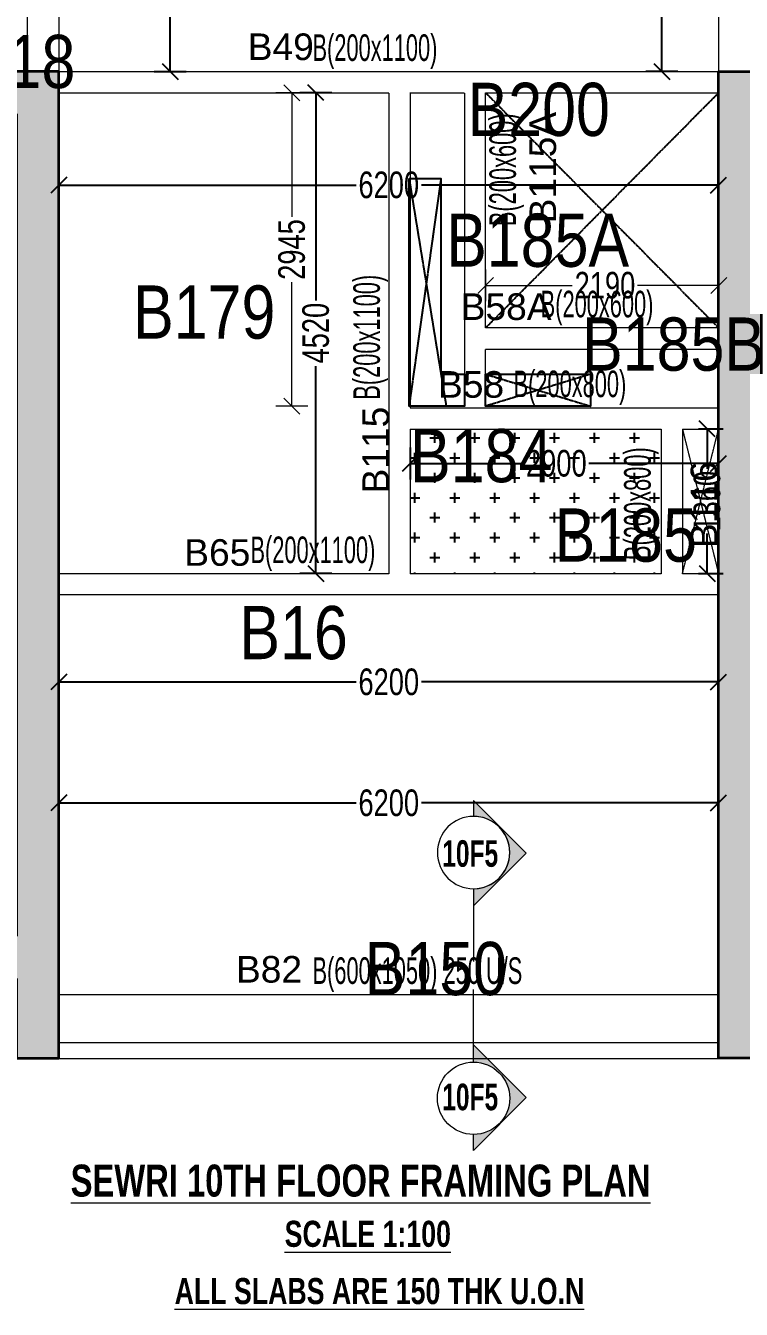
# Model space of a CAD drawing. Header units: millimetres. Extents: x 35 to 69480, y 49 to 28875.
# Drawn here: x 27749 to 34476, y 238 to 12303 of the extents above; entities that cross this region are included whole.
import ezdxf
from ezdxf.enums import TextEntityAlignment as Align

# ---------------------------------------------------------------- set-up
doc = ezdxf.new("R2010")
doc.units = ezdxf.units.MM
doc.linetypes.add('HIDDEN', pattern=[0.375, 0.25, -0.125])
for name, color, linetype, lineweight in [('A-HIDD-ABVE', 8, 'HIDDEN', 20), ('G-ANNO-SYMB', 1, 'Continuous', 9), ('G-ANNO-TEXT', 231, 'Continuous', 9), ('S-BEAM', 7, 'Continuous', 18), ('S-BEAM-IDEN', 2, 'Continuous', 9), ('S-COL HATCH', 9, 'Continuous', 0), ('S-COLS', 5, 'Continuous', 35)]:
    doc.layers.add(name, color=color, linetype=linetype, lineweight=lineweight)
for name, color, linetype in [('Abhinav working', 6, 'Continuous'), ('Beam Nos', 7, 'Continuous'), ('CUTOUT', 4, 'Continuous'), ('SUNK SLAB', 8, 'Continuous')]:
    doc.layers.add(name, color=color, linetype=linetype)
doc.styles.add('Dim.s & Anno.(Misc.)', font='ARIALN.TTF')
doc.styles.add('SC-BBS1', font='SansSerif')
doc.styles.add('SOBHA', font='swisscl.ttf')
doc.styles.add('Swis721 LtCn BT', font='swisscl.ttf', dxfattribs={"width": 0.9, "height": 233.355162})
doc.styles.add('Swis721 LtCn BT_2', font='swisscl.ttf', dxfattribs={"height": 244.992296})
doc.styles.add('Swis721 LtCn BT_B', font='', dxfattribs={"width": 0.9, "height": 246.918336})
doc.styles.get('Swis721 LtCn BT_B').set_extended_font_data('Swis721 LtCn BT', bold=True)
doc.dimstyles.new('S-100', dxfattribs={"dimscale": 100, "dimtxt": 2.5, "dimasz": 1.5, "dimexe": 1.5, "dimexo": 1.5, "dimgap": 0.1, "dimtad": 0, "dimdec": 0, "dimrnd": 0.0005, "dimzin": 0, "dimdsep": 46, "dimtxsty": 'SOBHA', "dimblk": 'OBLIQUE', "dimcen": 0.09, "dimclrd": 8, "dimclre": 8, "dimclrt": 6, "dimadec": 0, "dimazin": 0, "dimtfac": 1, "dimtdec": 0, "dimtofl": 0, "dimtmove": 0, "dimatfit": 3, "dimfxl": 1.5, "dimfxlon": 1, "dimtolj": 1, "dimtzin": 0, "dimlwd": -1, "dimlwe": -1, "dimarcsym": 0})

# ---------------------------------------------------------------- blocks, each defined once
blk = doc.blocks.new('A$Cbe320e20')
at = {"layer": 'S-COL HATCH', "transparency": 33554687}
h = blk.add_hatch(color=256, dxfattribs=at)
h.dxf.hatch_style = 1
h.paths.add_polyline_path([(12854, -2025), (12554, -2025), (12554, -5325), (12554, -5725), (15254, -5725), (15254, -6475), (15654, -6475), (15654, -5325), (15654, -5325), (15654, 2800), (15154, 2800), (15154, 2400), (15254, 2400), (15254, -5325), (15254, -5325), (12854, -5325), (12854, -5325)])
h = blk.add_hatch(color=256, dxfattribs=at)
h.dxf.hatch_style = 1
h.paths.add_polyline_path([(24654, -2025), (24954, -2025), (24954, -5325), (24954, -5725), (22254, -5725), (22254, -6475), (21854, -6475), (21854, -5325), (21854, -5325), (21854, 2800), (22354, 2800), (22354, 2400), (22254, 2400), (22254, -5325), (22254, -5325), (24654, -5325), (24654, -5325)])
at = {"layer": 'S-COLS'}
for points in [[(15654, -5325), (15654, 2800), (15154, 2800), (15154, 2400), (15254, 2400), (15254, -5325), (12854, -5325)], [(21854, -5325), (21854, 2800), (22354, 2800), (22354, 2400), (22254, 2400), (22254, -5325), (24654, -5325)], [(15254, -5725), (15254, -6475), (15654, -6475), (15654, -5325)], [(22254, -5725), (22254, -6475), (21854, -6475), (21854, -5325)]]:
    blk.add_lwpolyline(points, dxfattribs=at)
blk = doc.blocks.new('A$C71ba3947')
at = {"layer": 'CUTOUT', "color": 8, "linetype": 'HIDDEN'}
for p, q in [((20650, -45), (19665, -345)), ((19665, -45), (20650, -345))]:
    blk.add_line(p, q, dxfattribs=at)
at = {"layer": 'CUTOUT', "elevation": 0}
blk.add_lwpolyline([(18945, 1795), (19245, 1795), (19245, -45), (19465, -45), (19465, -345), (18945, -345), (18945, 1795)], dxfattribs=at)
at = {"layer": 'CUTOUT', "color": 8, "linetype": 'HIDDEN', "elevation": 0}
for points in [[(18945, 1795), (19294, -345)], [(19245, 1795), (18945, -345)]]:
    blk.add_lwpolyline(points, dxfattribs=at)
at = {"layer": 'CUTOUT', "elevation": 0}
blk.add_lwpolyline([(19665, -45), (20650, -45), (20650, -345), (19665, -345)], close=True, dxfattribs=at)
blk = doc.blocks.new('Section - TL1-6743896-11TH FLOOR LVL')
at = {"layer": 'G-ANNO-SYMB'}
h = blk.add_hatch(color=8, dxfattribs=at)
edge = h.paths.add_edge_path()
edge.add_line((-9.4, 0), (-10.9, 0))
edge.add_line((-10.9, 0), (-5.94, 4.95))
edge.add_line((-5.94, 4.95), (-0.99, 0))
edge.add_line((-0.99, 0), (-2.6, 0))
edge.add_arc((-6, 0), 3.4, 0, 180)
at = {"layer": 'G-ANNO-SYMB', "color": 5}
for p, q in [((-5.94, 4.95), (-10.9, 0)), ((-0.99, 0), (-5.94, 4.95)), ((-10.9, 0), (-9.4, 0)), ((-2.6, 0), (4.24, 0)), ((-2.6, 0), (-0.99, 0))]:
    blk.add_line(p, q, dxfattribs=at)
at = {"layer": 'G-ANNO-SYMB'}
blk.add_arc((-6, 0), 3.4, 360, 180, dxfattribs=at)
at = {"layer": 'G-ANNO-SYMB', "color": 5}
for start, end in [(0, 180), (180, 0)]:
    blk.add_arc((-6, 0), 3.4, start, end, dxfattribs=at)
blk = doc.blocks.new('_OBLIQUE')
at = {"color": 0, "linetype": 'ByBlock'}
blk.add_line((-0.5, -0.5), (0.5, 0.5), dxfattribs=at)
blk = doc.blocks.new('*D323')
at = {"layer": 'Abhinav working', "color": 8, "transparency": 16777216}
for p, q in [((28062, 4847), (28062, 5147)), ((34262, 4847), (34262, 5147)), ((28062, 4997), (30855, 4997)), ((34262, 4997), (31469, 4997))]:
    blk.add_line(p, q, dxfattribs=at)
at = {"layer": 'Defpoints', "color": 0, "transparency": 16777216}
for p in [(34262, 4997), (28062, 3798), (34262, 3798)]:
    blk.add_point(p, dxfattribs=at)
at = {"layer": 'Abhinav working', "color": 8, "transparency": 16777216, "xscale": 150, "yscale": 150, "zscale": 150, "rotation": 180}
blk.add_blockref('_OBLIQUE', (28062, 4997), dxfattribs=at)
at = {"layer": 'Abhinav working', "color": 8, "transparency": 16777216, "xscale": 150, "yscale": 150, "zscale": 150}
blk.add_blockref('_OBLIQUE', (34262, 4997), dxfattribs=at)
at = {"layer": 'Abhinav working', "color": 6, "transparency": 16777216, "insert": (31162, 4997), "char_height": 250, "attachment_point": 5, "style": 'SOBHA'}
blk.add_mtext('\\A1;6200', dxfattribs=at)
blk = doc.blocks.new('*D329')
at = {"layer": 'Abhinav working', "color": 8, "transparency": 16777216}
for p, q in [((28958, 13873), (29258, 13873)), ((29108, 13873), (29108, 13179)), ((29108, 11873), (29108, 12566)), ((28958, 11873), (29258, 11873))]:
    blk.add_line(p, q, dxfattribs=at)
at = {"layer": 'Defpoints', "color": 0, "transparency": 16777216}
for p in [(28062, 13873), (29108, 13873), (28062, 11873)]:
    blk.add_point(p, dxfattribs=at)
at = {"layer": 'Abhinav working', "color": 8, "transparency": 16777216, "xscale": 150, "yscale": 150, "zscale": 150}
for p, rotation in [((29108, 13873), 90), ((29108, 11873), 270)]:
    blk.add_blockref('_OBLIQUE', p, dxfattribs=dict(at, rotation=rotation))
at = {"layer": 'Abhinav working', "color": 6, "transparency": 16777216, "insert": (29108, 12873), "char_height": 250, "attachment_point": 5, "rotation": 90, "style": 'SOBHA'}
blk.add_mtext('\\A1;2000', dxfattribs=at)
blk = doc.blocks.new('*D330')
at = {"layer": 'Abhinav working', "color": 8, "transparency": 16777216}
for p, q in [((28062, 10955), (28062, 10655)), ((34262, 10955), (34262, 10655)), ((28062, 10805), (30855, 10805)), ((34262, 10805), (31469, 10805))]:
    blk.add_line(p, q, dxfattribs=at)
at = {"layer": 'Defpoints', "color": 0, "transparency": 16777216}
for p in [(28062, 11423), (34262, 11423), (34262, 10805)]:
    blk.add_point(p, dxfattribs=at)
at = {"layer": 'Abhinav working', "color": 8, "transparency": 16777216, "xscale": 150, "yscale": 150, "zscale": 150, "rotation": 180}
blk.add_blockref('_OBLIQUE', (28062, 10805), dxfattribs=at)
at = {"layer": 'Abhinav working', "color": 8, "transparency": 16777216, "xscale": 150, "yscale": 150, "zscale": 150}
blk.add_blockref('_OBLIQUE', (34262, 10805), dxfattribs=at)
at = {"layer": 'Abhinav working', "color": 6, "transparency": 16777216, "insert": (31162, 10805), "char_height": 250, "attachment_point": 5, "style": 'SOBHA'}
blk.add_mtext('\\A1;6200', dxfattribs=at)
blk = doc.blocks.new('*D331')
at = {"layer": 'Abhinav working', "color": 8, "transparency": 16777216}
for p, q in [((33879, 13873), (33579, 13873)), ((33729, 13873), (33729, 13179)), ((33729, 11873), (33729, 12566)), ((33879, 11873), (33579, 11873))]:
    blk.add_line(p, q, dxfattribs=at)
at = {"layer": 'Defpoints', "color": 0, "transparency": 16777216}
for p in [(33729, 13873), (34262, 13873), (34262, 11873)]:
    blk.add_point(p, dxfattribs=at)
at = {"layer": 'Abhinav working', "color": 8, "transparency": 16777216, "xscale": 150, "yscale": 150, "zscale": 150}
for p, rotation in [((33729, 13873), 90), ((33729, 11873), 270)]:
    blk.add_blockref('_OBLIQUE', p, dxfattribs=dict(at, rotation=rotation))
at = {"layer": 'Abhinav working', "color": 6, "transparency": 16777216, "insert": (33729, 12873), "char_height": 250, "attachment_point": 5, "rotation": 90, "style": 'SOBHA'}
blk.add_mtext('\\A1;2000', dxfattribs=at)
blk = doc.blocks.new('*D386')
at = {"layer": 'Abhinav working', "color": 8, "transparency": 16777216}
for p, q in [((30626, 11673), (30326, 11673)), ((30476, 11673), (30476, 9721)), ((30476, 7153), (30476, 9104)), ((30626, 7153), (30326, 7153))]:
    blk.add_line(p, q, dxfattribs=at)
at = {"layer": 'Defpoints', "color": 0, "transparency": 16777216}
for p in [(31162, 11673), (30476, 7153), (31162, 7153)]:
    blk.add_point(p, dxfattribs=at)
at = {"layer": 'Abhinav working', "color": 8, "transparency": 16777216, "xscale": 150, "yscale": 150, "zscale": 150}
for p, rotation in [((30476, 11673), 89.99983573630767), ((30476, 7153), 269.9998357363077)]:
    blk.add_blockref('_OBLIQUE', p, dxfattribs=dict(at, rotation=rotation))
at = {"layer": 'Abhinav working', "color": 6, "transparency": 16777216, "insert": (30476, 9413), "char_height": 250, "attachment_point": 5, "rotation": 89.9998, "style": 'SOBHA'}
blk.add_mtext('\\A1;4520', dxfattribs=at)
blk = doc.blocks.new('*D387')
at = {"layer": 'Abhinav working', "color": 8, "transparency": 16777216}
for p, q in [((31362, 8338), (31362, 8038)), ((34262, 8338), (34262, 8038)), ((31362, 8188), (32430, 8188)), ((34262, 8188), (33044, 8188))]:
    blk.add_line(p, q, dxfattribs=at)
at = {"layer": 'Defpoints', "color": 0, "transparency": 16777216}
for p in [(31362, 8713), (34262, 8713), (34262, 8188)]:
    blk.add_point(p, dxfattribs=at)
at = {"layer": 'Abhinav working', "color": 8, "transparency": 16777216, "xscale": 150, "yscale": 150, "zscale": 150, "rotation": 180}
blk.add_blockref('_OBLIQUE', (31362, 8188), dxfattribs=at)
at = {"layer": 'Abhinav working', "color": 8, "transparency": 16777216, "xscale": 150, "yscale": 150, "zscale": 150}
blk.add_blockref('_OBLIQUE', (34262, 8188), dxfattribs=at)
at = {"layer": 'Abhinav working', "color": 6, "transparency": 16777216, "insert": (32737, 8188), "char_height": 250, "attachment_point": 5, "style": 'SOBHA'}
blk.add_mtext('\\A1;2900', dxfattribs=at)
blk = doc.blocks.new('*D258')
at = {"layer": 'Abhinav working', "color": 8, "transparency": 16777216}
for p, q in [((34072, 8513), (34304, 8513)), ((34154, 8513), (34154, 8137)), ((34154, 7153), (34154, 7529)), ((34072, 7153), (34304, 7153))]:
    blk.add_line(p, q, dxfattribs=at)
at = {"layer": 'Defpoints', "color": 0, "transparency": 16777216}
for p in [(33922, 8513), (33922, 7153), (34154, 7153)]:
    blk.add_point(p, dxfattribs=at)
at = {"layer": 'Abhinav working', "color": 8, "transparency": 16777216, "xscale": 150, "yscale": 150, "zscale": 150}
for p, rotation in [((34154, 8513), 90), ((34154, 7153), 270)]:
    blk.add_blockref('_OBLIQUE', p, dxfattribs=dict(at, rotation=rotation))
at = {"layer": 'Abhinav working', "color": 6, "transparency": 16777216, "insert": (34154, 7833), "char_height": 250, "attachment_point": 5, "rotation": 90, "style": 'SOBHA'}
blk.add_mtext('\\A1;1360', dxfattribs=at)
blk = doc.blocks.new('*D282')
at = {"layer": 'Abhinav working', "color": 8, "transparency": 16777216}
for p, q in [((28062, 6284), (28062, 5984)), ((34262, 6284), (34262, 5984)), ((28062, 6134), (30855, 6134)), ((34262, 6134), (31469, 6134))]:
    blk.add_line(p, q, dxfattribs=at)
at = {"layer": 'Defpoints', "color": 0, "transparency": 16777216}
for p in [(28062, 6953), (34262, 6953), (28062, 6134)]:
    blk.add_point(p, dxfattribs=at)
at = {"layer": 'Abhinav working', "color": 8, "transparency": 16777216, "xscale": 150, "yscale": 150, "zscale": 150, "rotation": 180}
blk.add_blockref('_OBLIQUE', (28062, 6134), dxfattribs=at)
at = {"layer": 'Abhinav working', "color": 8, "transparency": 16777216, "xscale": 150, "yscale": 150, "zscale": 150}
blk.add_blockref('_OBLIQUE', (34262, 6134), dxfattribs=at)
at = {"layer": 'Abhinav working', "color": 6, "transparency": 16777216, "insert": (31162, 6134), "char_height": 250, "attachment_point": 5, "style": 'SOBHA'}
blk.add_mtext('\\A1;6200', dxfattribs=at)
blk = doc.blocks.new('*D305')
at = {"layer": 'Defpoints', "color": 0, "transparency": 16777216}
for p in [(30250, 11672), (31873, 11672, 0), (31873, 8727, 0)]:
    blk.add_point(p, dxfattribs=at)
at = {"layer": 'S-BEAM-IDEN', "color": 8, "transparency": 16777216}
for p, q in [((30400, 11672), (30100, 11672)), ((30250, 11672), (30250, 10506)), ((30250, 8727), (30250, 9893)), ((30400, 8727), (30100, 8727))]:
    blk.add_line(p, q, dxfattribs=at)
at = {"layer": 'S-BEAM-IDEN', "color": 8, "transparency": 16777216, "xscale": 150, "yscale": 150, "zscale": 150}
for p, rotation in [((30250, 11672), 90), ((30250, 8727), 270)]:
    blk.add_blockref('_OBLIQUE', p, dxfattribs=dict(at, rotation=rotation))
at = {"layer": 'S-BEAM-IDEN', "color": 6, "transparency": 16777216, "insert": (30250, 10199), "char_height": 250, "attachment_point": 5, "rotation": 90, "style": 'SOBHA'}
blk.add_mtext('\\A1;2945', dxfattribs=at)
blk = doc.blocks.new('*D306')
at = {"layer": 'Defpoints', "color": 0, "transparency": 16777216}
for p in [(34263, 9862), (32073, 9262, 0), (34263, 9262, 0)]:
    blk.add_point(p, dxfattribs=at)
at = {"layer": 'S-BEAM-IDEN', "color": 8, "transparency": 16777216}
for p, q in [((32073, 9712), (32073, 10012)), ((34263, 9712), (34263, 10012)), ((32073, 9862), (32887, 9862)), ((34263, 9862), (33500, 9862))]:
    blk.add_line(p, q, dxfattribs=at)
at = {"layer": 'S-BEAM-IDEN', "color": 8, "transparency": 16777216, "xscale": 150, "yscale": 150, "zscale": 150, "rotation": 180}
blk.add_blockref('_OBLIQUE', (32073, 9862), dxfattribs=at)
at = {"layer": 'S-BEAM-IDEN', "color": 8, "transparency": 16777216, "xscale": 150, "yscale": 150, "zscale": 150}
blk.add_blockref('_OBLIQUE', (34263, 9862), dxfattribs=at)
at = {"layer": 'S-BEAM-IDEN', "color": 6, "transparency": 16777216, "insert": (33194, 9862), "char_height": 250, "attachment_point": 5, "style": 'SOBHA'}
blk.add_mtext('\\A1;2190', dxfattribs=at)

msp = doc.modelspace()

# ---------------------------------------------------------------- hatches: boundary and pattern name
at = {"layer": 'SUNK SLAB'}
h = msp.add_hatch(dxfattribs=at)
h.set_pattern_fill('CROSS', color=8, scale=750, style=0)
h.set_pattern_definition([(0, (-31349576.24, 21119803.65), (187.5, 187.5), [93.75, -281.25]), (90, (-31349529.36, 21119756.77), (-187.5, 187.5), [93.75, -281.25])])
h.paths.add_polyline_path([(33722, 8511.8), (31362, 8511.8), (31362, 7151.8), (33722, 7151.8)])

# ---------------------------------------------------------------- linework, layer by layer
at = {"layer": 'A-HIDD-ABVE', "linetype": 'HIDDEN'}
for p, q in [((33922, 8511.8), (34262, 7151.8)), ((33922, 7151.8), (34262, 8511.8))]:
    msp.add_line(p, q, dxfattribs=at)
at = {"layer": 'CUTOUT', "color": 8, "linetype": 'HIDDEN'}
for p, q in [((32072.6, 11671.8, 0), (34262, 9461.8, 0)), ((32072.6, 9461.8, 0), (34262, 11671.8))]:
    msp.add_line(p, q, dxfattribs=at)
at = {"layer": 'S-BEAM', "linetype": 'HIDDEN'}
for p, q in [((27762, 13871.8), (27762, 11871.8)), ((28062, 13871.8), (28062, 11871.8)), ((34262, 13871.8), (34262, 11871.8)), ((28062, 11871.8), (34262, 11871.8)), ((28062, 11671.8), (31162, 11671.8)), ((31162, 11671.8, 0), (31162, 7151.8)), ((31361.2, 11671.8), (31872.6, 11671.8)), ((31362, 11671.8, 0), (31362, 8711.8)), ((31872.6, 11671.8, 0), (31872.6, 9026.8, 0)), ((32072.6, 11671.8), (32272, 11671.8)), ((32072.6, 9026.8, 0), (32072.6, 9261.8, 0)), ((32072.6, 9261.8, 0), (34262.6, 9261.8, 0)), ((31362, 8711.8), (34262, 8711.8)), ((31162, 7151.8), (28062, 7151.8)), ((34262, 6951.8), (28062, 6951.8)), ((28062, 3196.6), (34262, 3196.6))]:
    msp.add_line(p, q, dxfattribs=at)
at = {"layer": 'S-BEAM'}
for p, q in [((32072.6, 9461.8, 0), (32072.6, 11671.8, 0)), ((32272, 11671.8), (34262, 11671.8)), ((34262.6, 9461.8, 0), (32072.6, 9461.8, 0)), ((31362, 8511.8), (31362, 7151.8)), ((31362, 8511.8), (33722, 8511.8)), ((33722, 8511.8), (33722, 7151.8)), ((33922, 8511.8), (34262, 8511.8)), ((33922, 8511.8), (33922, 7151.8)), ((33722, 7151.8), (31362, 7151.8)), ((34262, 7151.8), (33922, 7151.8)), ((28062, 2746.6), (34262, 2746.6)), ((28062, 2596.6), (34262, 2596.6))]:
    msp.add_line(p, q, dxfattribs=at)

# ---------------------------------------------------------------- block references
at = {"layer": 'Beam Nos'}
msp.add_blockref('A$C71ba3947', (12407.7, 9071.8), dxfattribs=at)
at = {"layer": 'G-ANNO-SYMB', "yscale": 99.99999999999991, "zscale": 99.99999999999991}
for p, xscale, rotation in [((31959.1, 3931), 99.99999999999991, 269.9999999999995), ((31959.1, 2821.2), -99.99999999999991, 270.0000000000005)]:
    msp.add_blockref('Section - TL1-6743896-11TH FLOOR LVL', p, dxfattribs=dict(at, xscale=xscale, rotation=rotation))
at = {"layer": 'S-COLS'}
msp.add_blockref('A$Cbe320e20', (12407.7, 9071.8), dxfattribs=at)

# ---------------------------------------------------------------- texts
at = {"layer": 'Abhinav working', "char_height": 500, "attachment_point": 1, "style": 'Dim.s & Anno.(Misc.)'}
for s, insert in [('B118', (26878.9, 12216, 0)), ('B200^I', (31902.7, 11766, 0)), ('B185A', (31701.8, 10536.3)), ('B179', (28759.2, 9861.2, 0)), ('B185B^I', (32979.3, 9560.2)), ('B184^I', (31362, 8511.8)), ('B185^I', (32721.3, 7765.1)), ('B16', (29758.4, 6848.5, 0)), ('B150', (30936.5, 3690.8, 0))]:
    msp.add_mtext_dynamic_manual_height_columns(s, width=21149.247, gutter_width=5423.5, heights=[0], dxfattribs=dict(at, insert=insert))
at = {"layer": 'Beam Nos', "style": 'SC-BBS1'}
for s, p in [('B49', (30147.1, 11904.7)), ('B58A', (32265.1, 9461.8, 0)), ('B58', (31935.8, 8730.9, 0)), ('B65', (29550.4, 7151.2)), ('B82', (30036.8, 3233.6))]:
    msp.add_text(s, height=250, dxfattribs=at).set_placement(p, align=Align.BOTTOM_CENTER)
for s, p in [('B115A', (32809.5, 10968.8, 0)), ('B115', (31239.4, 8313.6)), ('B116', (34323.8, 7800.2))]:
    msp.add_text(s, height=250, rotation=90, dxfattribs=at).set_placement(p, align=Align.BOTTOM_CENTER)
at = {"layer": 'G-ANNO-SYMB', "char_height": 250, "width": 707.088, "style": 'Swis721 LtCn BT_B'}
for insert, attachment_point in [((31664.7, 4647), 1), ((31664.7, 2105.2), 7)]:
    msp.add_mtext('10F5', dxfattribs=dict(at, insert=insert, attachment_point=attachment_point))
at = {"layer": 'G-ANNO-TEXT', "color": 6, "insert": (28172.4, 1597.7), "char_height": 300, "width": 6923.66, "attachment_point": 1, "line_spacing_factor": 0.971848, "style": 'Swis721 LtCn BT_2'}
msp.add_mtext('{\\fSwis721 LtCn BT|b1|i0|c0|p34;\\LSEWRI 10TH FLOOR FRAMING PLAN }', dxfattribs=at)
at = {"layer": 'G-ANNO-TEXT', "color": 1, "char_height": 244.992, "attachment_point": 1, "line_spacing_factor": 0.971848, "style": 'Swis721 LtCn BT_2'}
for s, insert, width in [('{\\fSwis721 LtCn BT|b1|i0|c0|p34;\\LSCALE 1:100}', (30183.6, 1070), 1551.037), ('{\\fSwis721 LtCn BT|b1|i0|c0|p34;\\LALL SLABS ARE 150 THK U.O.N}', (29149.4, 531.6), 3728.693)]:
    msp.add_mtext(s, dxfattribs=dict(at, insert=insert, width=width))
at = {"layer": 'S-BEAM-IDEN', "style": 'Swis721 LtCn BT', "width": 0.8}
for s, rotation, p in [('B(200x1100)', 360, (30445.4, 11971.2)), ('B(200x600)', 90, (32357.8, 10418.7)), ('B(200x1100)', 90, (31078.7, 8787.3)), ('B(200x600)', 360, (32589.8, 9561.2, 0)), ('B(200x800)', 360, (32334.9, 8811.2)), ('B(200x800)', 90, (33623.8, 7280.2)), ('B(200x1100)', 360, (29862.2, 7251.2)), ('B(600x1050) 250 U/S', 360, (30445.4, 3296))]:
    msp.add_text(s, height=250, rotation=rotation, dxfattribs=at).set_placement(p)

# ---------------------------------------------------------------- dimensions: what is measured, and where the dimension line sits
at = {"layer": 'Abhinav working'}
dim = msp.add_aligned_dim(p1=(28061.7, 11872.7, 0), p2=(28061.7, 13872.7, 0), distance=-1046.4, dimstyle='S-100', dxfattribs=at)
dim.commit()
dim.dimension.update_dxf_attribs({"geometry": '*D329', "text_midpoint": (29108.1, 12872.7)})
dim = msp.add_linear_dim(base=(33729.1, 13872.7), p1=(34261.7, 11872.7, 0), p2=(34261.7, 13872.7, 0), angle=90, dimstyle='S-100', dxfattribs=at)
dim.commit()
dim.dimension.update_dxf_attribs({"geometry": '*D331', "text_midpoint": (33729.1, 12872.7)})
at = {"layer": 'Abhinav working', "color": 3}
dim = msp.add_aligned_dim(p1=(31161.7, 11672.8, 0), p2=(31161.7, 7152.8, 0), distance=-685.4, dimstyle='S-100', dxfattribs=at)
dim.commit()
dim.dimension.update_dxf_attribs({"geometry": '*D386', "text_midpoint": (30476.3, 9412.8, 0)})
at = {"layer": 'Abhinav working'}
for base, p1, p2, picture, middle in [((34261.7, 10805), (28061.7, 11422.7, 0), (34261.7, 11422.7, 0), '*D330', (31161.7, 10805)), ((34261.7, 4997.3), (28061.7, 3797.5, 0), (34261.7, 3797.5, 0), '*D323', (31161.7, 4997.3))]:
    dim = msp.add_linear_dim(base=base, p1=p1, p2=p2, dimstyle='S-100', dxfattribs=at)
    dim.commit()
    dim.dimension.update_dxf_attribs({"geometry": picture, "text_midpoint": middle})
at = {"layer": 'Abhinav working', "color": 3}
dim = msp.add_linear_dim(base=(34261.7, 8187.7, 0), p1=(31361.7, 8712.8, 0), p2=(34261.7, 8712.8, 0), angle=0.00003, dimstyle='S-100', dxfattribs=at)
dim.commit()
dim.dimension.update_dxf_attribs({"geometry": '*D387', "text_midpoint": (32737, 8187.7, 0), "dimtype": 161})
dim = msp.add_linear_dim(base=(34154, 7152.8, 0), p1=(33921.7, 8512.8, 0), p2=(33921.7, 7152.8, 0), angle=90, dimstyle='S-100', dxfattribs=at)
dim.commit()
dim.dimension.update_dxf_attribs({"geometry": '*D258', "text_midpoint": (34154, 7832.8, 0)})
dim = msp.add_linear_dim(base=(28061.7, 6134), p1=(34261.7, 6952.7, 0), p2=(28061.7, 6952.7, 0), dimstyle='S-100', dxfattribs=at)
dim.commit()
dim.dimension.update_dxf_attribs({"geometry": '*D282', "text_midpoint": (31161.7, 6134)})
at = {"layer": 'S-BEAM-IDEN'}
dim = msp.add_linear_dim(base=(30250, 11671.8), p1=(31872.6, 8726.8, 0), p2=(31872.6, 11671.8, 0), angle=90, dimstyle='S-100', dxfattribs=at)
dim.commit()
dim.dimension.update_dxf_attribs({"geometry": '*D305', "text_midpoint": (30250, 10199.3)})
dim = msp.add_linear_dim(base=(34262.6, 9861.6), p1=(32072.6, 9261.8, 0), p2=(34262.6, 9261.8, 0), dimstyle='S-100', dxfattribs=at)
dim.commit()
dim.dimension.update_dxf_attribs({"geometry": '*D306', "text_midpoint": (33193.6, 9861.6), "dimtype": 160})

doc.saveas('drawing.dxf')
